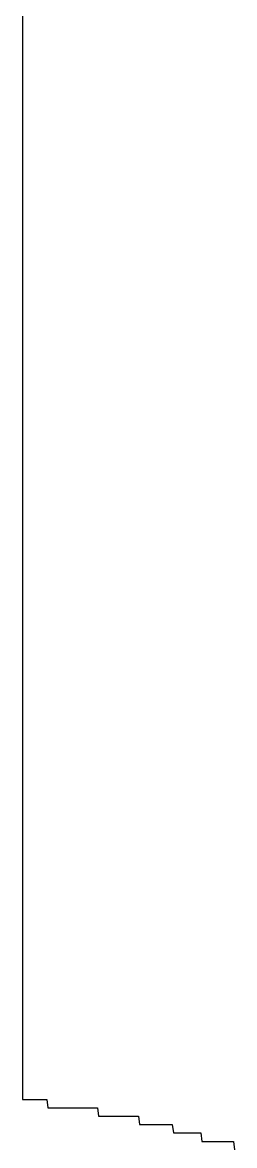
# Model space of a CAD drawing. Extents: x 0 to 4, y -10.7 to 10.7.
# Drawn here: x 0 to 0.127, y -10.071 to -9.4 of the extents above; entities that cross this region are included whole.
import ezdxf

# ---------------------------------------------------------------- set-up
doc = ezdxf.new("R2010")
doc.units = 0

msp = doc.modelspace()

# ---------------------------------------------------------------- linework, layer by layer
for p, q in [((0, 10.0442), (0, -10.0432)), ((0, -10.0432), (0.00063, -10.0432)), ((0.00063, -10.0432), (0.00126, -10.0432)), ((0.00126, -10.0432), (0.00189, -10.0432)), ((0.00189, -10.0432), (0.00252, -10.0432)), ((0.00252, -10.0432), (0.00315, -10.0432)), ((0.00315, -10.0432), (0.00378, -10.0432)), ((0.00378, -10.0432), (0.00441, -10.0432)), ((0.00441, -10.0432), (0.00504, -10.0432)), ((0.00504, -10.0432), (0.00567, -10.0432)), ((0.00567, -10.0432), (0.0063, -10.0432)), ((0.0063, -10.0432), (0.00693, -10.0432)), ((0.00693, -10.0432), (0.00756, -10.0432)), ((0.00756, -10.0432), (0.00819, -10.0432)), ((0.00819, -10.0432), (0.00882, -10.0432)), ((0.00882, -10.0432), (0.00945, -10.0432)), ((0.00945, -10.0432), (0.01008, -10.0432)), ((0.01008, -10.0432), (0.01071, -10.0432)), ((0.01071, -10.0432), (0.01134, -10.0432)), ((0.01134, -10.0432), (0.01197, -10.0432)), ((0.01197, -10.0432), (0.0126, -10.0432)), ((0.0126, -10.0432), (0.01323, -10.0432)), ((0.01323, -10.0432), (0.01386, -10.0432)), ((0.01386, -10.0432), (0.01449, -10.0432)), ((0.01449, -10.0432), (0.01512, -10.0482)), ((0.01512, -10.0482), (0.01575, -10.0482)), ((0.01575, -10.0482), (0.01638, -10.0482)), ((0.01638, -10.0482), (0.01701, -10.0482)), ((0.01701, -10.0482), (0.01764, -10.0482)), ((0.01764, -10.0482), (0.01827, -10.0482)), ((0.01827, -10.0482), (0.0189, -10.0482)), ((0.0189, -10.0482), (0.01953, -10.0482)), ((0.01953, -10.0482), (0.02016, -10.0482)), ((0.02016, -10.0482), (0.02079, -10.0482)), ((0.02079, -10.0482), (0.02142, -10.0482)), ((0.02142, -10.0482), (0.02205, -10.0482)), ((0.02205, -10.0482), (0.02268, -10.0482)), ((0.02268, -10.0482), (0.02331, -10.0482)), ((0.02331, -10.0482), (0.02394, -10.0482)), ((0.02394, -10.0482), (0.02457, -10.0482)), ((0.02457, -10.0482), (0.0252, -10.0482)), ((0.0252, -10.0482), (0.02583, -10.0482)), ((0.02583, -10.0482), (0.02646, -10.0482)), ((0.02646, -10.0482), (0.02709, -10.0482)), ((0.02709, -10.0482), (0.02772, -10.0482)), ((0.02772, -10.0482), (0.02835, -10.0482)), ((0.02835, -10.0482), (0.02898, -10.0482)), ((0.02898, -10.0482), (0.02961, -10.0482)), ((0.02961, -10.0482), (0.03024, -10.0482)), ((0.03024, -10.0482), (0.03087, -10.0482)), ((0.03087, -10.0482), (0.0315, -10.0482)), ((0.0315, -10.0482), (0.03213, -10.0482)), ((0.03213, -10.0482), (0.03276, -10.0482)), ((0.03276, -10.0482), (0.03339, -10.0482)), ((0.03339, -10.0482), (0.03402, -10.0482)), ((0.03402, -10.0482), (0.03465, -10.0482)), ((0.03465, -10.0482), (0.03528, -10.0482)), ((0.03528, -10.0482), (0.03591, -10.0482)), ((0.03591, -10.0482), (0.03654, -10.0482)), ((0.03654, -10.0482), (0.03717, -10.0482)), ((0.03717, -10.0482), (0.0378, -10.0482)), ((0.0378, -10.0482), (0.03843, -10.0482)), ((0.03843, -10.0482), (0.03906, -10.0482)), ((0.03906, -10.0482), (0.03969, -10.0482)), ((0.03969, -10.0482), (0.04032, -10.0482)), ((0.04032, -10.0482), (0.04095, -10.0482)), ((0.04095, -10.0482), (0.04158, -10.0482)), ((0.04158, -10.0482), (0.04221, -10.0482)), ((0.04221, -10.0482), (0.04284, -10.0482)), ((0.04284, -10.0482), (0.04347, -10.0482)), ((0.04347, -10.0482), (0.0441, -10.0482)), ((0.0441, -10.0482), (0.04473, -10.0482)), ((0.04473, -10.0482), (0.04536, -10.0532)), ((0.04536, -10.0532), (0.04599, -10.0532)), ((0.04599, -10.0532), (0.04662, -10.0532)), ((0.04662, -10.0532), (0.04725, -10.0532)), ((0.04725, -10.0532), (0.04788, -10.0532)), ((0.04788, -10.0532), (0.04851, -10.0532)), ((0.04851, -10.0532), (0.04914, -10.0532)), ((0.04914, -10.0532), (0.04977, -10.0532)), ((0.04977, -10.0532), (0.0504, -10.0532)), ((0.0504, -10.0532), (0.05103, -10.0532)), ((0.05103, -10.0532), (0.05166, -10.0532)), ((0.05166, -10.0532), (0.05229, -10.0532)), ((0.05229, -10.0532), (0.05292, -10.0532)), ((0.05292, -10.0532), (0.05355, -10.0532)), ((0.05355, -10.0532), (0.05418, -10.0532)), ((0.05418, -10.0532), (0.05481, -10.0532)), ((0.05481, -10.0532), (0.05544, -10.0532)), ((0.05544, -10.0532), (0.05607, -10.0532)), ((0.05607, -10.0532), (0.0567, -10.0532)), ((0.0567, -10.0532), (0.05733, -10.0532)), ((0.05733, -10.0532), (0.05796, -10.0532)), ((0.05796, -10.0532), (0.05859, -10.0532)), ((0.05859, -10.0532), (0.05922, -10.0532)), ((0.05922, -10.0532), (0.05985, -10.0532)), ((0.05985, -10.0532), (0.06048, -10.0532)), ((0.06048, -10.0532), (0.06111, -10.0532)), ((0.06111, -10.0532), (0.06174, -10.0532)), ((0.06174, -10.0532), (0.06237, -10.0532)), ((0.06237, -10.0532), (0.063, -10.0532)), ((0.063, -10.0532), (0.06363, -10.0532)), ((0.06363, -10.0532), (0.06426, -10.0532)), ((0.06426, -10.0532), (0.06489, -10.0532)), ((0.06489, -10.0532), (0.06552, -10.0532)), ((0.06552, -10.0532), (0.06615, -10.0532)), ((0.06615, -10.0532), (0.06678, -10.0532)), ((0.06678, -10.0532), (0.06741, -10.0532)), ((0.06741, -10.0532), (0.06804, -10.0532)), ((0.06804, -10.0532), (0.06867, -10.0532)), ((0.06867, -10.0532), (0.0693, -10.0532)), ((0.0693, -10.0532), (0.06993, -10.0582)), ((0.06993, -10.0582), (0.07056, -10.0582)), ((0.07056, -10.0582), (0.07119, -10.0582)), ((0.07119, -10.0582), (0.07182, -10.0582)), ((0.07182, -10.0582), (0.07245, -10.0582)), ((0.07245, -10.0582), (0.07308, -10.0582)), ((0.07308, -10.0582), (0.07371, -10.0582)), ((0.07371, -10.0582), (0.07434, -10.0582)), ((0.07434, -10.0582), (0.07497, -10.0582)), ((0.07497, -10.0582), (0.0756, -10.0582)), ((0.0756, -10.0582), (0.07623, -10.0582)), ((0.07623, -10.0582), (0.07686, -10.0582)), ((0.07686, -10.0582), (0.07749, -10.0582)), ((0.07749, -10.0582), (0.07812, -10.0582)), ((0.07812, -10.0582), (0.07875, -10.0582)), ((0.07875, -10.0582), (0.07938, -10.0582)), ((0.07938, -10.0582), (0.08001, -10.0582)), ((0.08001, -10.0582), (0.08064, -10.0582)), ((0.08064, -10.0582), (0.08127, -10.0582)), ((0.08127, -10.0582), (0.0819, -10.0582)), ((0.0819, -10.0582), (0.08253, -10.0582)), ((0.08253, -10.0582), (0.08316, -10.0582)), ((0.08316, -10.0582), (0.08379, -10.0582)), ((0.08379, -10.0582), (0.08442, -10.0582)), ((0.08442, -10.0582), (0.08505, -10.0582)), ((0.08505, -10.0582), (0.08568, -10.0582)), ((0.08568, -10.0582), (0.08631, -10.0582)), ((0.08631, -10.0582), (0.08694, -10.0582)), ((0.08694, -10.0582), (0.08757, -10.0582)), ((0.08757, -10.0582), (0.0882, -10.0582)), ((0.0882, -10.0582), (0.08883, -10.0582)), ((0.08883, -10.0582), (0.08946, -10.0582)), ((0.08946, -10.0582), (0.09009, -10.0632)), ((0.09009, -10.0632), (0.09072, -10.0632)), ((0.09072, -10.0632), (0.09135, -10.0632)), ((0.09135, -10.0632), (0.09198, -10.0632)), ((0.09198, -10.0632), (0.09261, -10.0632)), ((0.09261, -10.0632), (0.09324, -10.0632)), ((0.09324, -10.0632), (0.09387, -10.0632)), ((0.09387, -10.0632), (0.0945, -10.0632)), ((0.0945, -10.0632), (0.09513, -10.0632)), ((0.09513, -10.0632), (0.09576, -10.0632)), ((0.09576, -10.0632), (0.09639, -10.0632)), ((0.09639, -10.0632), (0.09702, -10.0632)), ((0.09702, -10.0632), (0.09765, -10.0632)), ((0.09765, -10.0632), (0.09828, -10.0632)), ((0.09828, -10.0632), (0.09891, -10.0632)), ((0.09891, -10.0632), (0.09954, -10.0632)), ((0.09954, -10.0632), (0.10017, -10.0632)), ((0.10017, -10.0632), (0.1008, -10.0632)), ((0.1008, -10.0632), (0.10143, -10.0632)), ((0.10143, -10.0632), (0.10206, -10.0632)), ((0.10206, -10.0632), (0.10269, -10.0632)), ((0.10269, -10.0632), (0.10332, -10.0632)), ((0.10332, -10.0632), (0.10395, -10.0632)), ((0.10395, -10.0632), (0.10458, -10.0632)), ((0.10458, -10.0632), (0.10521, -10.0632)), ((0.10521, -10.0632), (0.10584, -10.0632)), ((0.10584, -10.0632), (0.10647, -10.0632)), ((0.10647, -10.0632), (0.1071, -10.0682)), ((0.1071, -10.0682), (0.10773, -10.0682)), ((0.10773, -10.0682), (0.10836, -10.0682)), ((0.10836, -10.0682), (0.10899, -10.0682)), ((0.10899, -10.0682), (0.10962, -10.0682)), ((0.10962, -10.0682), (0.11025, -10.0682)), ((0.11025, -10.0682), (0.11088, -10.0682)), ((0.11088, -10.0682), (0.11151, -10.0682)), ((0.11151, -10.0682), (0.11214, -10.0682)), ((0.11214, -10.0682), (0.11277, -10.0682)), ((0.11277, -10.0682), (0.1134, -10.0682)), ((0.1134, -10.0682), (0.11403, -10.0682)), ((0.11403, -10.0682), (0.11466, -10.0682)), ((0.11466, -10.0682), (0.11529, -10.0682)), ((0.11529, -10.0682), (0.11592, -10.0682)), ((0.11592, -10.0682), (0.11655, -10.0682)), ((0.11655, -10.0682), (0.11718, -10.0682)), ((0.11718, -10.0682), (0.11781, -10.0682)), ((0.11781, -10.0682), (0.11844, -10.0682)), ((0.11844, -10.0682), (0.11907, -10.0682)), ((0.11907, -10.0682), (0.1197, -10.0682)), ((0.1197, -10.0682), (0.12033, -10.0682)), ((0.12033, -10.0682), (0.12096, -10.0682)), ((0.12096, -10.0682), (0.12159, -10.0682)), ((0.12159, -10.0682), (0.12222, -10.0682)), ((0.12222, -10.0682), (0.12285, -10.0682)), ((0.12285, -10.0682), (0.12348, -10.0682)), ((0.12348, -10.0682), (0.12411, -10.0682)), ((0.12411, -10.0682), (0.12474, -10.0682)), ((0.12474, -10.0682), (0.12537, -10.0682)), ((0.12537, -10.0682), (0.126, -10.0682)), ((0.126, -10.0682), (0.12663, -10.0732))]:
    msp.add_line(p, q)

doc.saveas('drawing.dxf')
